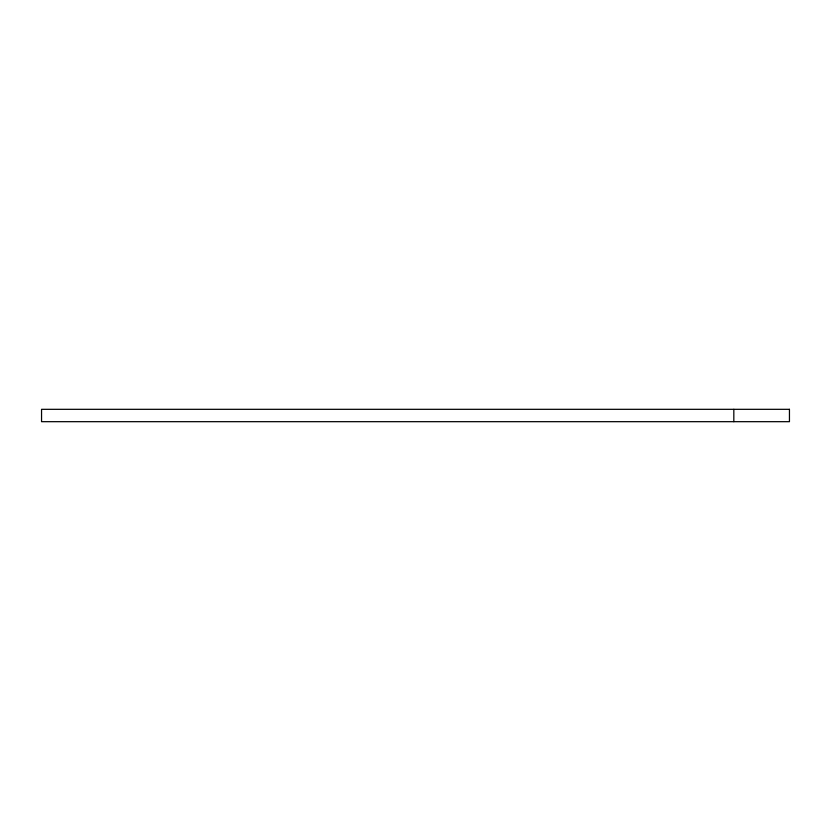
<?xml version="1.0" encoding="UTF-8"?>
<svg xmlns="http://www.w3.org/2000/svg" width="831" height="831" viewBox="0 0 831 831"><rect width="100%" height="100%" fill="white"/><g stroke="black" fill="none" stroke-linecap="round" stroke-linejoin="round"><path stroke-width="1.25" d="M733.825 409.319L733.825 421.681M789.45 409.319L41.55 409.319L41.55 421.681L789.45 421.681L789.45 409.319"/></g></svg>
